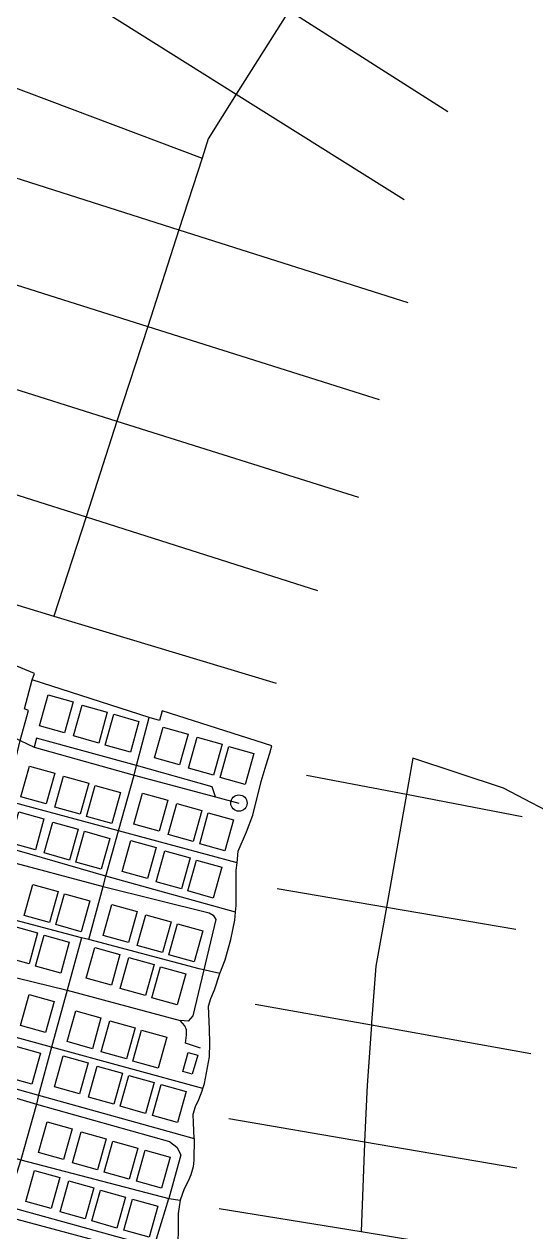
# Model space of a CAD drawing. Header units: metres. Extents: x 11276530 to 11306586, y 355867 to 367650.
# Drawn here: x 11294922 to 11295236, y 359003 to 359743 of the extents above; entities that cross this region are included whole.
import ezdxf

# ---------------------------------------------------------------- set-up
doc = ezdxf.new("R2010")
doc.units = ezdxf.units.M
for name, color, linetype in [('BUILDING', 8, 'Continuous'), ('HIGHWAY_FOOTWAY', 6, 'Continuous'), ('HIGHWAY_RESIDENTIAL', 7, 'Continuous'), ('HIGHWAY_SERVICE', 8, 'Continuous'), ('OSM_OTHER', 7, 'Continuous')]:
    doc.layers.add(name, color=color, linetype=linetype)

msp = doc.modelspace()

# ---------------------------------------------------------------- linework, layer by layer
at = {"layer": 'BUILDING'}
for points in [[(11294937.11, 359331.95), (11294952.53, 359327.64), (11294947.24, 359308.69), (11294931.8, 359313.01), (11294937.11, 359331.95)], [(11294958.02, 359325.68), (11294973.43, 359321.38), (11294968.15, 359302.42), (11294952.71, 359306.74), (11294958.02, 359325.68)], [(11294977.42, 359320.01), (11294992.84, 359315.7), (11294987.55, 359296.75), (11294972.11, 359301.06), (11294977.42, 359320.01)], [(11295007.58, 359312.24), (11295022.99, 359307.93), (11295017.71, 359288.98), (11295002.27, 359293.29), (11295007.58, 359312.24)], [(11295028.48, 359305.97), (11295043.9, 359301.67), (11295038.61, 359282.71), (11295023.17, 359287.03), (11295028.48, 359305.97)], [(11295047.89, 359300.29), (11295063.3, 359295.99), (11295058.02, 359277.04), (11295042.58, 359281.35), (11295047.89, 359300.29)], [(11294925.77, 359288.35), (11294941.19, 359284.05), (11294935.9, 359265.1), (11294920.46, 359269.41), (11294925.77, 359288.35)], [(11294946.67, 359282.09), (11294962.09, 359277.78), (11294956.8, 359258.83), (11294941.36, 359263.14), (11294946.67, 359282.09)], [(11294966.08, 359276.41), (11294981.49, 359272.11), (11294976.21, 359253.15), (11294960.77, 359257.47), (11294966.08, 359276.41)], [(11294995.04, 359271.63), (11295010.46, 359267.33), (11295005.17, 359248.37), (11294989.73, 359252.69), (11294995.04, 359271.63)], [(11295015.95, 359265.36), (11295031.37, 359261.06), (11295026.08, 359242.1), (11295010.64, 359246.42), (11295015.95, 359265.36)], [(11294919.2, 359260.29), (11294934.62, 359255.99), (11294929.33, 359237.03), (11294913.89, 359241.35), (11294919.2, 359260.29)], [(11295035.35, 359259.69), (11295050.77, 359255.38), (11295045.48, 359236.43), (11295030.04, 359240.74), (11295035.35, 359259.69)], [(11294940.11, 359254.02), (11294955.52, 359249.72), (11294950.24, 359230.77), (11294934.8, 359235.08), (11294940.11, 359254.02)], [(11294959.51, 359248.35), (11294974.93, 359244.04), (11294969.64, 359225.09), (11294954.2, 359229.41), (11294959.51, 359248.35)], [(11294987.87, 359242.67), (11295003.29, 359238.37), (11294998, 359219.42), (11294982.56, 359223.73), (11294987.87, 359242.67)], [(11295008.78, 359236.41), (11295024.2, 359232.1), (11295018.91, 359213.15), (11295003.47, 359217.46), (11295008.78, 359236.41)], [(11295028.18, 359230.73), (11295043.6, 359226.43), (11295038.31, 359207.47), (11295022.87, 359211.79), (11295028.18, 359230.73)], [(11294927.86, 359215.8), (11294943.28, 359211.5), (11294937.99, 359192.54), (11294922.55, 359196.86), (11294927.86, 359215.8)], [(11294947.26, 359210.13), (11294962.68, 359205.82), (11294957.39, 359186.87), (11294941.95, 359191.18), (11294947.26, 359210.13)], [(11294976.23, 359203.56), (11294991.65, 359199.26), (11294986.36, 359180.3), (11294970.92, 359184.62), (11294976.23, 359203.56)], [(11294997.13, 359197.29), (11295012.55, 359192.99), (11295007.26, 359174.04), (11294991.82, 359178.35), (11294997.13, 359197.29)], [(11294915.33, 359190.43), (11294930.74, 359186.12), (11294925.46, 359167.17), (11294910.02, 359171.48), (11294915.33, 359190.43)], [(11295016.54, 359191.62), (11295031.96, 359187.32), (11295026.67, 359168.36), (11295011.23, 359172.68), (11295016.54, 359191.62)], [(11294934.73, 359184.75), (11294950.15, 359180.45), (11294944.86, 359161.49), (11294929.42, 359165.81), (11294934.73, 359184.75)], [(11294965.78, 359177.28), (11294981.19, 359172.98), (11294975.91, 359154.02), (11294960.47, 359158.34), (11294965.78, 359177.28)], [(11294986.68, 359171.01), (11295002.1, 359166.71), (11294996.81, 359147.76), (11294981.37, 359152.07), (11294986.68, 359171.01)], [(11295006.08, 359165.34), (11295021.5, 359161.04), (11295016.21, 359142.08), (11295000.77, 359146.4), (11295006.08, 359165.34)], [(11294925.47, 359148.33), (11294940.88, 359144.02), (11294935.6, 359125.07), (11294920.16, 359129.38), (11294925.47, 359148.33)], [(11294954.13, 359138.47), (11294969.55, 359134.17), (11294964.26, 359115.21), (11294948.82, 359119.53), (11294954.13, 359138.47)], [(11294975.04, 359132.2), (11294990.46, 359127.9), (11294985.17, 359108.94), (11294969.73, 359113.26), (11294975.04, 359132.2)], [(11294994.44, 359126.53), (11295009.86, 359122.22), (11295004.57, 359103.27), (11294989.13, 359107.58), (11294994.44, 359126.53)], [(11294917.11, 359116.67), (11294932.52, 359112.37), (11294927.24, 359093.41), (11294911.8, 359097.73), (11294917.11, 359116.67)], [(11294946.34, 359110.78), (11294961.76, 359106.48), (11294956.47, 359087.53), (11294941.03, 359091.84), (11294946.34, 359110.78)], [(11295028.86, 359111.26), (11295025.51, 359099.53), (11295019.69, 359101.21), (11295023.04, 359112.94), (11295028.86, 359111.26)], [(11294967.25, 359104.52), (11294982.66, 359100.21), (11294977.38, 359081.26), (11294961.94, 359085.58), (11294967.25, 359104.52)], [(11294986.65, 359098.84), (11295002.07, 359094.54), (11294996.78, 359075.59), (11294981.34, 359079.9), (11294986.65, 359098.84)], [(11295006.41, 359093.29), (11295021.83, 359088.99), (11295016.54, 359070.03), (11295001.1, 359074.35), (11295006.41, 359093.29)], [(11294936.49, 359070.48), (11294951.91, 359066.18), (11294946.62, 359047.22), (11294931.18, 359051.54), (11294936.49, 359070.48)], [(11294957.39, 359064.21), (11294972.81, 359059.91), (11294967.52, 359040.95), (11294952.08, 359045.27), (11294957.39, 359064.21)], [(11294976.8, 359058.54), (11294992.21, 359054.23), (11294986.93, 359035.28), (11294971.49, 359039.59), (11294976.8, 359058.54)], [(11294996.56, 359052.99), (11295011.97, 359048.68), (11295006.69, 359029.73), (11294991.25, 359034.04), (11294996.56, 359052.99)], [(11294928.91, 359040.53), (11294944.32, 359036.23), (11294939.04, 359017.27), (11294923.6, 359021.59), (11294928.91, 359040.53)], [(11294949.8, 359034.26), (11294965.22, 359029.96), (11294959.93, 359011.01), (11294944.49, 359015.32), (11294949.8, 359034.26)], [(11294969.22, 359028.59), (11294984.63, 359024.29), (11294979.35, 359005.33), (11294963.91, 359009.65), (11294969.22, 359028.59)], [(11294988.96, 359023.04), (11295004.38, 359018.73), (11294999.09, 358999.78), (11294983.65, 359004.09), (11294988.96, 359023.04)]]:
    msp.add_lwpolyline(points, close=True, dxfattribs=at)
at = {"layer": 'HIGHWAY_FOOTWAY'}
for points in [[(11295074.29, 359300.61), (11295007.11, 359322.11), (11295005.32, 359316.14), (11294999.1, 359318.13), (11294927.39, 359341.22), (11294928.88, 359345.1), (11294873.49, 359367.79), (11294872.75, 359366), (11294850.65, 359375.55), (11294848.27, 359366.16), (11294845.57, 359360.18), (11294844.83, 359357.19), (11294844.83, 359355.25), (11294846.32, 359352.56), (11294847.81, 359350.62), (11294849.01, 359348.68), (11294846.83, 359344.09)], [(11295052.96, 359229.08), (11294980.2, 359248.64), (11294911.26, 359267.17), (11294816.77, 359317.48), (11294813.06, 359319.45), (11294747.44, 359354.16), (11294743.9, 359355.7), (11294739.88, 359358.69), (11294737.94, 359362.12), (11294737.19, 359366.45), (11294736.67, 359369.24), (11294736.21, 359371.62)], [(11294900.67, 359235.29), (11294902.38, 359241.11), (11294905.66, 359252.32), (11294907.15, 359252.02), (11294911.26, 359267.17), (11294918.42, 359296.99), (11294920.12, 359304.07), (11294925.14, 359322.34), (11294922.68, 359323.37), (11294927.39, 359341.22)], [(11295042.34, 359161.17), (11295029.8, 359164.16), (11294962.05, 359182.01), (11294957.62, 359183.17), (11294890.37, 359200.88), (11294885.15, 359203.45), (11294880.36, 359205.81), (11294792.13, 359253.23), (11294787.21, 359255.82), (11294717.03, 359292.85), (11294711.67, 359297.33), (11294710.62, 359301.51), (11294709.87, 359306.73), (11294709.57, 359312.4), (11294709.27, 359317.19), (11294709.27, 359321.07), (11294709.93, 359325.53)], [(11294962.05, 359182.01), (11294970.8, 359214.51), (11294972.52, 359220.78), (11294980.2, 359248.64), (11294989.89, 359282.72), (11294991.41, 359288.57), (11294999.1, 359318.13)], [(11295039.77, 359269.45), (11295037.71, 359275.53), (11294991.41, 359288.57), (11294930.08, 359305.39), (11294928.65, 359299.84)], [(11295026.67, 359060.1), (11295026.22, 359069.81), (11295026.07, 359075.03), (11295027.41, 359079.81), (11295029.51, 359084.14), (11295031.59, 359089.37), (11295032.08, 359090.82), (11295033.09, 359093.85), (11295036.07, 359110.12), (11295036.37, 359118.48), (11295036.07, 359127.14), (11295035.47, 359141.17), (11295036.96, 359145.95), (11295039.06, 359151.32), (11295042.34, 359161.17), (11295045.63, 359169.53), (11295049.21, 359182.08), (11295051.6, 359194.02), (11295052.08, 359198.81), (11295052.49, 359202.98), (11295052.49, 359212.83), (11295052.49, 359224.48), (11295052.96, 359229.08), (11295053.68, 359236.12), (11295058.76, 359248.06), (11295062.65, 359258.22), (11295067.72, 359278.82), (11295070.71, 359288.97), (11295073.1, 359296.14), (11295074.29, 359300.61)], [(11295032.08, 359090.82), (11294939.32, 359116.1), (11294870.36, 359134.9), (11294772.22, 359187.22), (11294767.15, 359189.87), (11294691.17, 359229.54), (11294686.59, 359231.94), (11294681.35, 359234.78), (11294678.23, 359237.91), (11294675.69, 359242.38)], [(11295052.08, 359198.81), (11294972.52, 359220.78), (11294902.38, 359241.11)], [(11294957.62, 359183.17), (11294948.8, 359151.06), (11294939.32, 359116.1), (11294931.33, 359086.67), (11294929.94, 359081.16), (11294920.35, 359047.12), (11294911.46, 359018.68), (11294909.69, 359013)], [(11294670.3, 359162.52), (11294744.15, 359122.17), (11294748.85, 359119.6), (11294850.06, 359065.93), (11294920.35, 359047.12), (11295011.11, 359023.53), (11295018.16, 359022.33)], [(11294860.47, 359103.17), (11294861.1, 359106.24), (11294931.33, 359086.67), (11295026.67, 359060.1)], [(11295026.67, 359060.1), (11295026.67, 359055.77), (11295026.51, 359051.45), (11295026.37, 359046.82), (11295026.07, 359042.78), (11295024.57, 359038.01), (11295022.94, 359034.13), (11295020.54, 359029.35), (11295018.16, 359022.33), (11295016.94, 359014.33), (11295016.94, 359003.29), (11295016.63, 358997.46)], [(11294992.56, 358990.73), (11294994.27, 358995.91), (11294911.46, 359018.68), (11294841.24, 359038.16)]]:
    msp.add_lwpolyline(points, dxfattribs=at)
at = {"layer": 'HIGHWAY_RESIDENTIAL'}
for points in [[(11294963.5, 359828.12), (11295084.8, 359751.12), (11295182.18, 359689.29)], [(11295118.13, 359803.95), (11295084.8, 359751.12), (11295052.49, 359699.94), (11295035.18, 359672.51), (11295031.55, 359660.72), (11295017.36, 359616.87), (11294998.18, 359557.63), (11294979.37, 359499.53), (11294960.39, 359440.9), (11294940.74, 359380.2)], [(11294932.2, 359775.49), (11295052.49, 359699.94), (11295155.41, 359635.31)], [(11294897.02, 359711.23), (11295031.55, 359660.72)], [(11294892.28, 359656.63), (11295017.36, 359616.87), (11295157.68, 359572.25)], [(11294877.31, 359595.84), (11294998.18, 359557.63), (11295139.99, 359512.82)], [(11294904.07, 359523.25), (11294979.37, 359499.53), (11295127.29, 359452.93)], [(11294885.47, 359464.73), (11294960.39, 359440.9), (11295102.33, 359395.77)], [(11294868.24, 359402.11), (11294940.74, 359380.2), (11295076.93, 359339.05)], [(11294747.44, 359354.16), (11294760.78, 359379.74), (11294763.69, 359382.42), (11294766.9, 359383.17), (11294769.29, 359383.02), (11294771.68, 359381.87), (11294824.07, 359355.82), (11294834.54, 359350.61), (11294846.83, 359344.09), (11294912.55, 359307.84), (11294920.12, 359304.07), (11294928.65, 359299.84), (11294989.89, 359282.72), (11295039.77, 359269.45), (11295054.09, 359265.64)], [(11294747.44, 359354.16), (11294735.4, 359331.07), (11294734.65, 359326.14), (11294736.62, 359321.8), (11294793.56, 359293.31), (11294801.38, 359288.78), (11294884.86, 359243.41), (11294897.6, 359236.9), (11294900.67, 359235.29), (11294908.2, 359231.36), (11294970.8, 359214.51), (11295035.93, 359198.5)], [(11295160.72, 359293.08), (11295156.8, 359271.06), (11295144.49, 359201.89), (11295138.06, 359165.75), (11295135.36, 359131.22), (11295135.26, 359129.83), (11295132.67, 359092.92), (11295131.09, 359058.18), (11295131.05, 359057.31), (11295128.94, 359003.12)], [(11295255.31, 359254.35), (11295216.29, 359274.74), (11295160.72, 359293.08)], [(11295095.44, 359282.83), (11295156.8, 359271.06), (11295227.62, 359257.47)], [(11294691.17, 359229.54), (11294701.06, 359250.6), (11294702.26, 359254.03), (11294705.69, 359257.17), (11294709.87, 359258.52), (11294714.17, 359256.64), (11294769.8, 359227.4), (11294783.38, 359220.26), (11294861.53, 359178.82), (11294875.13, 359172.05), (11294879.2, 359170.01), (11294886.94, 359166.16), (11294948.8, 359151.06), (11295018.04, 359132.37)], [(11294691.17, 359229.54), (11294688.08, 359195.81), (11294688.52, 359194.02), (11294690.46, 359191.88), (11294749.52, 359159.59), (11294762.91, 359152.26), (11294848.11, 359108.67), (11294857.51, 359104.49), (11294860.47, 359103.17), (11294868.53, 359099.59), (11294929.94, 359081.16), (11295011.57, 359058.44), (11295016.01, 359054.97), (11295018.46, 359050.22), (11295011.11, 359023.53)], [(11295077.63, 359213.23), (11295144.49, 359201.89), (11295223.85, 359188.41)], [(11295035.93, 359198.5), (11295038.39, 359197), (11295039.95, 359194.32), (11295025.92, 359135.35), (11295023.08, 359132.06), (11295018.04, 359132.37)], [(11295064.15, 359142.55), (11295135.26, 359129.83), (11295233.02, 359112.35)], [(11294672.54, 359116.83), (11294730.47, 359087), (11294824.97, 359038.35), (11294838.17, 359033.5), (11294847.2, 359030.18), (11294909.69, 359013), (11294992.56, 358990.73), (11294996.01, 358989.8), (11295002.21, 358994.09), (11295011.11, 359023.53)], [(11295047.96, 359072.42), (11295131.09, 359058.18), (11295224.38, 359042.2)], [(11295042.03, 359017.38), (11295128.94, 359003.12), (11295219.53, 358988.25)]]:
    msp.add_lwpolyline(points, dxfattribs=at)
at = {"layer": 'HIGHWAY_SERVICE'}
msp.add_lwpolyline([(11295030.55, 359115.49), (11295021.29, 359118.62), (11295021.89, 359123.41), (11295021.89, 359126.68), (11295020.85, 359129.23), (11295018.04, 359132.37)], dxfattribs=at)
at = {"layer": 'OSM_OTHER'}
msp.add_circle((11295054.09, 359265.64), 5, dxfattribs=at)

doc.saveas('drawing.dxf')
